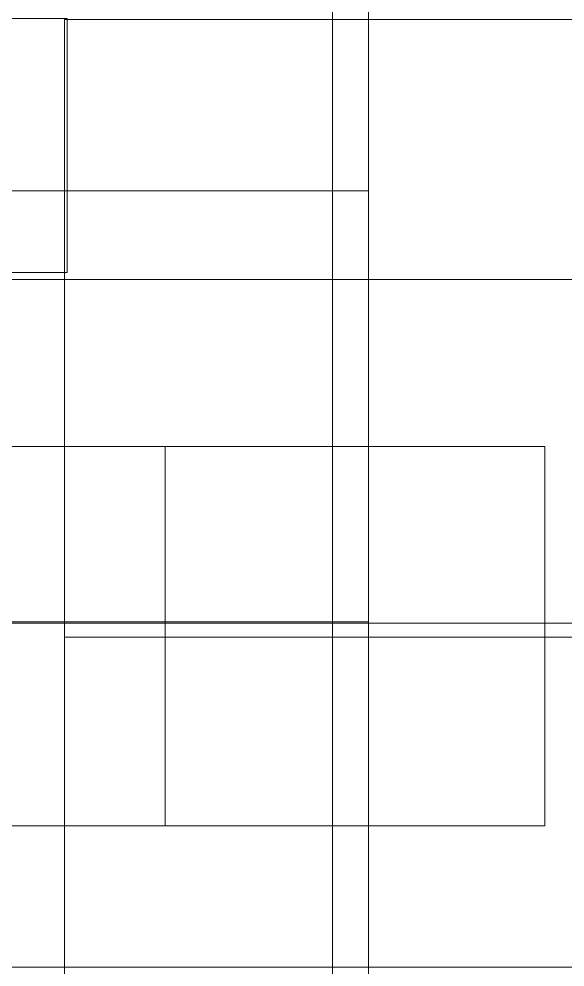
# Model space of a CAD drawing. Header units: metres. Extents: x 548334 to 554281, y 1836929 to 1842487.
# Drawn here: x 551918 to 552925, y 1838530 to 1840280 of the extents above; entities that cross this region are included whole.
import ezdxf

# ---------------------------------------------------------------- set-up
doc = ezdxf.new("R2010")
doc.units = ezdxf.units.M
doc.header["$MEASUREMENT"] = 0
doc.header["$XCLIPFRAME"] = 0
doc.layers.add('Level 1', color=7, linetype='Continuous', lineweight=0)
picture_1 = doc.add_image_def('image2.tif', size_in_pixel=(20000, 20000))
picture_2 = doc.add_image_def('image5.tif', size_in_pixel=(20000, 20000))
picture_3 = doc.add_image_def('image6.tif', size_in_pixel=(20000, 20000))
picture_4 = doc.add_image_def('image9.tif', size_in_pixel=(20000, 20000))
picture_5 = doc.add_image_def('image10.tif', size_in_pixel=(20000, 20000))
picture_6 = doc.add_image_def('image13.tif', size_in_pixel=(20000, 20000))
picture_7 = doc.add_image_def('image42.tif', size_in_pixel=(20000, 20000))
picture_8 = doc.add_image_def('image51.tif', size_in_pixel=(20000, 20000))
picture_9 = doc.add_image_def('image53.tif', size_in_pixel=(20000, 20000))
picture_10 = doc.add_image_def('image55.tif', size_in_pixel=(20000, 20000))
picture_11 = doc.add_image_def('image56.tif', size_in_pixel=(20000, 20000))
picture_12 = doc.add_image_def('image58.tif', size_in_pixel=(20000, 20000))
picture_13 = doc.add_image_def('image60.tif', size_in_pixel=(20000, 20000))
picture_14 = doc.add_image_def('image62.tif', size_in_pixel=(20000, 20000))

msp = doc.modelspace()

# ---------------------------------------------------------------- pictures from other files: only their frames are drawn
at = {"layer": 'Level 1', "color": 7, "linetype": 'Continuous', "lineweight": 0}
image = msp.add_image(picture_12, insert=(551766.923944, 1839962.428817), size_in_units=(795.628, 795.628), dxfattribs=at)
image.set_boundary_path([(-0.5, -0.5), (-0.5, 19999.5), (19999.5, 19999.5), (19999.5, -0.5), (-0.5, -0.5)])
image = msp.add_image(picture_1, insert=(551861.864399, 1839798.535738), size_in_units=(634.464, 634.464), dxfattribs=at)
image.set_boundary_path([(-0.5, -0.5), (-0.5, 19999.5), (19999.5, 19999.5), (19999.5, -0.5), (-0.5, -0.5)])
image = msp.add_image(picture_7, insert=(551537.428479, 1839811.42825), size_in_units=(469.268, 469.268), dxfattribs=at)
image.set_boundary_path([(-0.5, -0.5), (-0.5, 19999.5), (19999.5, 19999.5), (19999.5, -0.5), (-0.5, -0.5)])
image = msp.add_image(picture_8, insert=(552001.571238, 1839138.775129), size_in_units=(1139.764, 1139.764), dxfattribs=at)
image.set_boundary_path([(-0.5, -0.5), (-0.5, 19999.5), (19999.5, 19999.5), (19999.5, -0.5), (-0.5, -0.5)])
image = msp.add_image(picture_13, insert=(551766.923944, 1839166.800817), size_in_units=(795.628, 795.628), dxfattribs=at)
image.set_boundary_path([(-0.5, -0.5), (-0.5, 19999.5), (19999.5, 19999.5), (19999.5, -0.5), (-0.5, -0.5)])
image = msp.add_image(picture_2, insert=(551861.864399, 1839164.071738), size_in_units=(634.464, 634.464), dxfattribs=at)
image.set_boundary_path([(-0.5, -0.5), (-0.5, 19999.5), (19999.5, 19999.5), (19999.5, -0.5), (-0.5, -0.5)])
image = msp.add_image(picture_3, insert=(552496.328399, 1839164.071738), size_in_units=(634.464, 634.464), dxfattribs=at)
image.set_boundary_path([(-0.5, -0.5), (-0.5, 19999.5), (19999.5, 19999.5), (19999.5, -0.5), (-0.5, -0.5)])
image = msp.add_image(picture_10, insert=(551486.844058, 1838790.083426), size_in_units=(700.538, 700.538), dxfattribs=at)
image.set_boundary_path([(-0.5, -0.5), (-0.5, 19999.5), (19999.5, 19999.5), (19999.5, -0.5), (-0.5, -0.5)])
image = msp.add_image(picture_11, insert=(552187.382058, 1838790.083426), size_in_units=(700.538, 700.538), dxfattribs=at)
image.set_boundary_path([(-0.5, -0.5), (-0.5, 19999.5), (19999.5, 19999.5), (19999.5, -0.5), (-0.5, -0.5)])
image = msp.add_image(picture_14, insert=(551766.923944, 1838371.172817), size_in_units=(795.628, 795.628), dxfattribs=at)
image.set_boundary_path([(-0.5, -0.5), (-0.5, 19999.5), (19999.5, 19999.5), (19999.5, -0.5), (-0.5, -0.5)])
image = msp.add_image(picture_4, insert=(551861.864399, 1838529.607738), size_in_units=(634.464, 634.464), dxfattribs=at)
image.set_boundary_path([(-0.5, -0.5), (-0.5, 19999.5), (19999.5, 19999.5), (19999.5, -0.5), (-0.5, -0.5)])
image = msp.add_image(picture_5, insert=(552496.328399, 1838529.607738), size_in_units=(634.464, 634.464), dxfattribs=at)
image.set_boundary_path([(-0.5, -0.5), (-0.5, 19999.5), (19999.5, 19999.5), (19999.5, -0.5), (-0.5, -0.5)])
image = msp.add_image(picture_9, insert=(552001.571238, 1837999.011129), size_in_units=(1139.764, 1139.764), dxfattribs=at)
image.set_boundary_path([(-0.5, -0.5), (-0.5, 19999.5), (19999.5, 19999.5), (19999.5, -0.5), (-0.5, -0.5)])
image = msp.add_image(picture_6, insert=(551861.864399, 1837895.143738), size_in_units=(634.464, 634.464), dxfattribs=at)
image.set_boundary_path([(-0.5, -0.5), (-0.5, 19999.5), (19999.5, 19999.5), (19999.5, -0.5), (-0.5, -0.5)])

doc.saveas('drawing.dxf')
